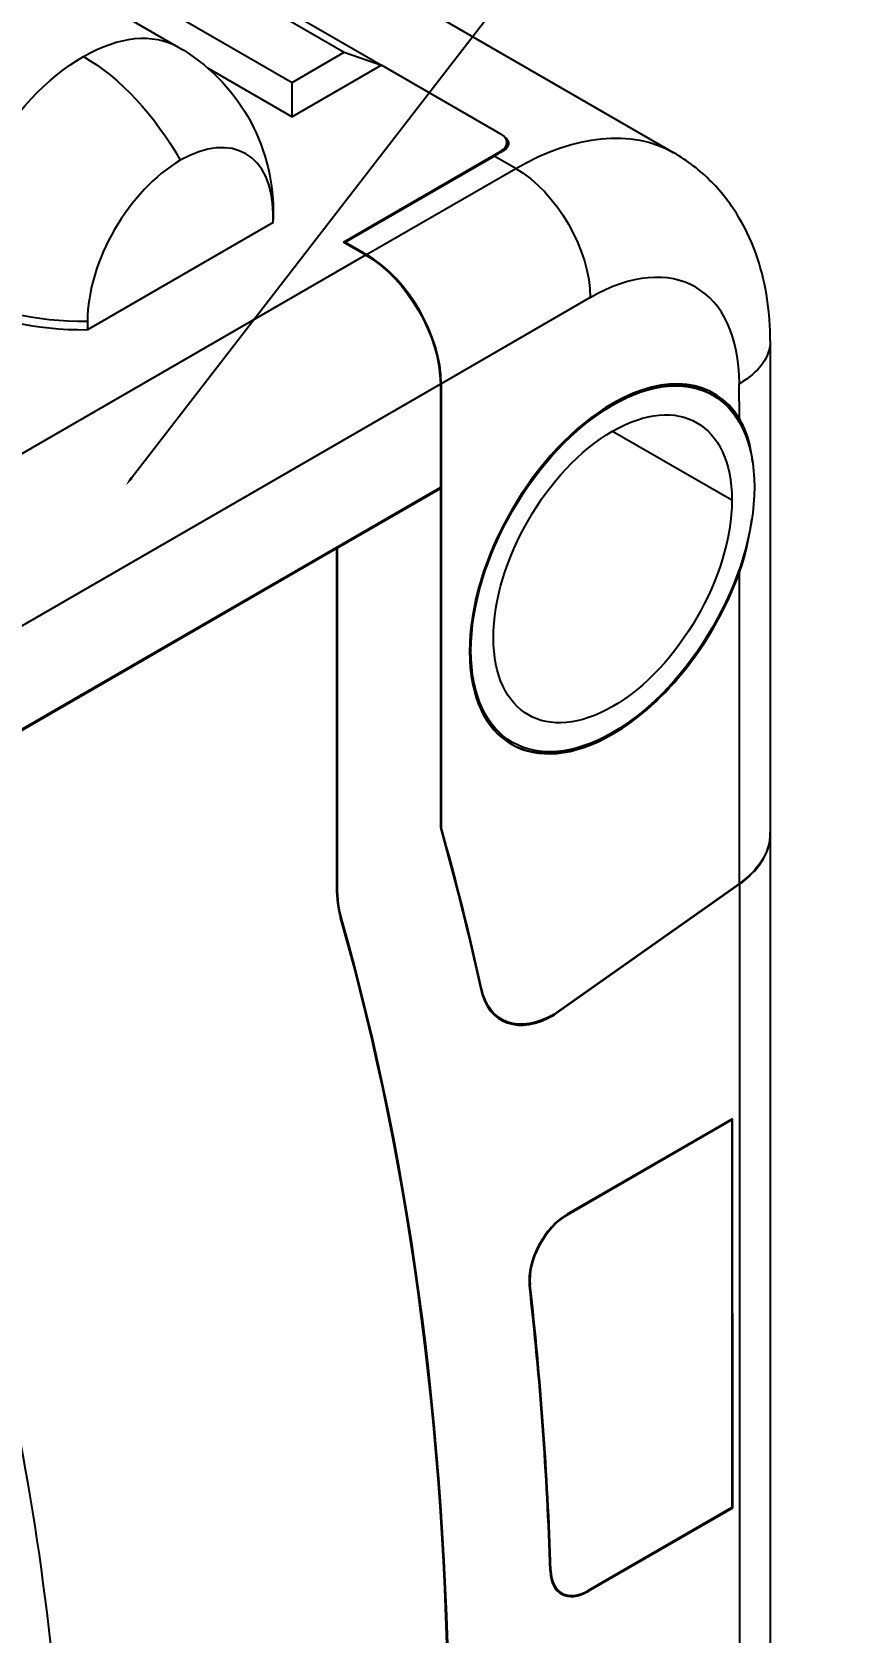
# Model space of a CAD drawing. Header units: millimetres. Extents: x -383313 to -161684, y -117025 to 99224.
# Drawn here: x -325981.44 to -325966.06, y 28518.12 to 28548.48 of the extents above; entities that cross this region are included whole.
import ezdxf
from ezdxf import colors
from ezdxf.entities.mleader import LeaderData, LeaderLine
from ezdxf.math import Vec2, Vec3

# ---------------------------------------------------------------- set-up
doc = ezdxf.new("R2010")
doc.units = ezdxf.units.MM
doc.header["$MEASUREMENT"] = 0
doc.layers.add('PV-2BB', color=7, linetype='Continuous')

# ---------------------------------------------------------------- blocks, each defined once
blk = doc.blocks.new('*U231')
at = {"layer": 'PV-2BB'}
for p, q in [((1332.856, 69.063, 1401.918), (1334.189, 66.396, 1400.585)), ((1325.649, 68.83, 1394.479), (1334.643, 64.333, 1398.976)), ((1333.349, 68.43, 1401.779), (1334.816, 65.496, 1400.312)), ((1334.237, 68.396, 1402.634), (1337.104, 62.663, 1399.767)), ((1333.816, 68.196, 1402.012), (1335.283, 65.263, 1400.546)), ((1334.016, 67.896, 1401.912), (1335.483, 64.963, 1400.446)), ((1334.643, 63.333, 1397.976), (1325.649, 67.83, 1393.479)), ((1324.913, 67.593, 1392.506), (1333.313, 63.393, 1396.706)), ((1334.243, 62.933, 1397.176), (1324.916, 67.596, 1392.512)), ((1334.305, 66.119, 1400.424), (1334.683, 65.363, 1400.046)), ((1332.519, 65.945, 1398.464), (1332.486, 65.911, 1398.397)), ((1334.146, 65.081, 1399.227), (1332.486, 65.911, 1398.397)), ((1334.683, 65.363, 1400.046), (1334.816, 65.496, 1400.312)), ((1334.816, 65.496, 1400.312), (1335.283, 65.263, 1400.546)), ((1335.483, 64.963, 1400.446), (1334.683, 65.363, 1400.046)), ((1334.189, 65.123, 1399.312), (1334.156, 65.09, 1399.246)), ((1335.283, 65.263, 1400.546), (1335.483, 64.963, 1400.446)), ((1334.146, 65.081, 1399.227), (1334.179, 65.115, 1399.294)), ((1336.016, 63.896, 1399.912), (1335.483, 64.963, 1400.446)), ((1334.543, 64.533, 1399.076), (1334.643, 64.333, 1398.976)), ((1334.543, 64.533, 1399.076), (1335.949, 63.83, 1399.779)), ((1334.549, 64.52, 1399.069), (1334.553, 64.523, 1399.076)), ((1334.553, 64.523, 1399.076), (1335.886, 63.856, 1399.742)), ((1334.553, 64.523, 1399.076), (1334.649, 64.33, 1398.979)), ((1334.649, 64.33, 1398.979), (1335.983, 63.663, 1399.646)), ((1335.983, 63.663, 1399.646), (1335.886, 63.856, 1399.742)), ((1335.949, 63.83, 1399.779), (1335.946, 63.826, 1399.771)), ((1336.024, 63.821, 1399.846), (1336.005, 63.802, 1399.807)), ((1332, 62.08, 1394.08), (1333.313, 63.393, 1396.706)), ((1332.006, 62.077, 1394.083), (1333.319, 63.39, 1396.709)), ((1334.649, 63.33, 1397.979), (1332.933, 61.613, 1394.547)), ((1333.313, 63.393, 1396.706), (1333.309, 63.4, 1396.709)), ((1333.316, 63.396, 1396.712), (1333.319, 63.39, 1396.709)), ((1333.319, 63.39, 1396.709), (1334.239, 62.93, 1397.169)), ((1334.643, 63.333, 1397.976), (1334.243, 62.933, 1397.176)), ((1335.983, 62.663, 1398.646), (1334.649, 63.33, 1397.979)), ((1334.239, 62.93, 1397.169), (1332.926, 61.616, 1394.542)), ((1334.236, 62.936, 1397.172), (1334.239, 62.93, 1397.169)), ((1333.809, 62.11, 1395.919), (1333.816, 62.096, 1395.912)), ((1332.003, 62.083, 1394.087), (1332.006, 62.077, 1394.083)), ((1335.616, 61.996, 1397.612), (1336.149, 60.93, 1397.079)), ((1331.906, 61.929, 1393.835), (1331.909, 61.923, 1393.832)), ((1332.93, 61.62, 1394.55), (1332.933, 61.613, 1394.547)), ((1333.733, 61.476, 1395.209), (1333.739, 61.463, 1395.202)), ((1336.42, 61.476, 1397.896), (1336.426, 61.463, 1397.889)), ((1336.514, 61.194, 1397.707), (1336.649, 61.33, 1397.979)), ((1337.023, 61.289, 1398.312), (1335.123, 59.389, 1394.512)), ((1336.436, 60.938, 1397.374), (1336.429, 60.93, 1397.36)), ((1332.574, 60.726, 1393.3), (1332.578, 60.717, 1393.296)), ((1334.436, 60.836, 1395.272), (1334.443, 60.823, 1395.266)), ((1334.715, 59.395, 1394.11), (1335.919, 60.599, 1396.517)), ((1332.561, 60.531, 1393.092), (1332.595, 60.464, 1393.059)), ((1332.962, 60.134, 1393.096), (1332.965, 60.128, 1393.093)), ((1332.965, 60.128, 1393.093), (1334.712, 59.392, 1394.104)), ((1334.715, 59.395, 1394.11), (1332.968, 60.131, 1393.099)), ((1334.712, 59.392, 1394.104), (1329.254, 53.934, 1383.188)), ((1335.118, 59.384, 1394.502), (1329.595, 53.861, 1383.456)), ((1335.106, 59.373, 1394.479), (1335.108, 59.375, 1394.483)), ((1331.758, 59.244, 1391.003), (1331.755, 59.251, 1391.006)), ((1332.273, 59.273, 1391.546), (1332.276, 59.266, 1391.542)), ((1333.749, 58.53, 1392.279), (1332.276, 59.266, 1391.542)), ((1333.759, 58.53, 1392.289), (1332.28, 59.27, 1391.549)), ((1333.749, 58.53, 1392.279), (1332.249, 57.03, 1389.279)), ((1332.253, 57.023, 1389.276), (1333.759, 58.53, 1392.289)), ((1333.746, 58.536, 1392.282), (1333.749, 58.53, 1392.279)), ((1333.749, 58.53, 1392.279), (1333.753, 58.533, 1392.286)), ((1330.788, 58.006, 1388.794), (1330.792, 57.999, 1388.791)), ((1330.777, 57.839, 1388.616), (1330.774, 57.846, 1388.62)), ((1330.958, 57.676, 1388.633), (1330.961, 57.669, 1388.63)), ((1330.958, 57.676, 1388.633), (1330.964, 57.672, 1388.636)), ((1330.961, 57.669, 1388.63), (1332.253, 57.023, 1389.276)), ((1332.249, 57.03, 1389.279), (1330.964, 57.672, 1388.636)), ((1332.249, 57.03, 1389.279), (1332.253, 57.023, 1389.276))]:
    blk.add_line(p, q, dxfattribs=at)
at = {"layer": 'PV-2BB', "extrusion": (0.57735, 0.57735, -0.57735)}
blk.add_arc((-895.565, 1713.801), 1.8, 120, 180, dxfattribs=at)
for centre, major_axis, ratio, start_param, end_param in [((1332.916, 66.396, 1399.312), (1.273, 0, 1.273), 0.57735, -2.356194, -0.785398), ((1332.916, 66.396, 1399.312), (1.273, 0, 1.273), 0.57735, -0.785398, 0), ((1332.916, 66.396, 1399.312), (0, -1.273, -1.273), 0.57735, -2.356194, -1.549185), ((1334.309, 64, 1398.309), (0, -0.707, -0.707), 0.57735, -2.356194, -0.785398), ((1334.886, 62.856, 1397.742), (2.121, 0, 2.121), 0.57735, -0.785398, -0.748723), ((1335.649, 63.33, 1398.979), (0, -0.707, -0.707), 0.57735, -2.356194, -0.785398), ((1334.983, 62.663, 1397.646), (2.121, 0, 2.121), 0.57735, -0.785398, 0), ((1335.083, 61.463, 1396.546), (1.344, 0, 1.344), 0.57735, -2.356194, 0.785398), ((1335.083, 61.463, 1396.546), (1.131, 0, 1.131), 0.57735, -2.356194, 0.785398), ((1335.083, 61.463, 1396.546), (-1.344, 0, -1.344), 0.57735, -2.356194, 0.785398), ((1332.933, 61.613, 1394.547), (0.99, 0, 0.99), 0.57735, -2.630919, -2.356194), ((1333, 61.58, 1394.58), (1.054, 0, 1.054), 0.57735, -2.630919, -2.356194), ((1335.083, 61.463, 1396.546), (-1.131, 0, -1.131), 0.57735, -2.356194, 0.785398), ((1303.649, 70.83, 1374.479), (-28.277, 0, -28.277), 0.57735, -2.630953, -2.575557), ((1336.316, 61.996, 1398.312), (0.707, -0.707), 0.57735, 0, 0.785398), ((1333.302, 60.464, 1393.766), (-0.707, 0, -0.707), 0.57735, -0.785398, 0.566036), ((1334.382, 60.062, 1394.444), (0.75, -0.661, 0.088), 0.636966, 0.101831, 0.854246)]:
    blk.add_ellipse(centre, major_axis=major_axis, ratio=ratio, start_param=start_param, end_param=end_param, dxfattribs=at)
at = {"layer": 'PV-2BB', "extrusion": (-0.57735, -0.57735, 0.57735)}
for centre, major_axis, ratio, start_param, end_param in [((1332.883, 66.363, 1399.246), (1.273, -1.273), 0.57735, -2.356194, -1.549185), ((1332.916, 66.396, 1399.312), (1.273, -1.273), 0.57735, -2.356194, -1.549185), ((1333.349, 65.53, 1398.879), (-0.88, 0, -0.88), 0.57735, -2.356194, -0.785398), ((1333.349, 65.53, 1398.879), (0.88, 0, 0.88), 0.57735, -0.785398, 0.785398), ((1332.916, 66.396, 1399.312), (1.273, -1.273), 0.57735, -0.021612, 0), ((1332.883, 66.363, 1399.246), (1.273, -1.273), 0.57735, -0.021612, 0), ((1334.316, 63.996, 1398.312), (0, 0.707, 0.707), 0.57735, -2.356194, -0.785398), ((1303.649, 70.83, 1374.479), (23.688, 0, 23.688), 0.57735, -0.785398, -0.436332), ((1335.883, 63.963, 1399.846), (0.141, -0.141), 0.57735, -0.785398, 0.785398), ((1335.316, 61.996, 1397.312), (1.414, 0, 1.414), 0.57735, -0.785398, 0.785398), ((1335.083, 61.463, 1396.546), (-1.358, 0, -1.358), 0.57735, -2.356194, 0.785398), ((1335.076, 61.476, 1396.552), (-1.344, 0, -1.344), 0.57735, -0.780149, 0), ((1335.076, 61.476, 1396.552), (1.344, 0, 1.344), 0.57735, 0, 0.780149), ((1335.083, 61.463, 1396.546), (1.358, 0, 1.358), 0.57735, -0.301992, 0.785398), ((1303.649, 70.83, 1374.479), (27.294, 0, 27.294), 0.57735, -1.060123, -0.510674), ((1303.716, 70.796, 1374.512), (27.231, 0, 27.231), 0.57735, -0.785398, -0.510674), ((1303.649, 70.83, 1374.479), (28.284, 0, 28.284), 0.57735, -0.566036, -0.510674), ((1335.076, 61.476, 1396.552), (-1.358, 0, -1.358), 0.57735, 0.007366, 0.785398), ((1335.076, 61.476, 1396.552), (1.358, 0, 1.358), 0.57735, -0.637352, -0.007366), ((1335.076, 61.476, 1396.552), (1.358, 0, 1.358), 0.57735, -2.356194, -2.350972), ((1335.083, 61.463, 1396.546), (1.358, 0, 1.358), 0.57735, -2.356194, -1.268805), ((1333.302, 60.464, 1393.766), (-0.714, 0, -0.714), 0.57735, -0.566036, 0.785947), ((1334.378, 60.059, 1394.437), (0.75, -0.661, 0.088), 0.636966, -0.854246, -0.101831), ((1334.404, 60.084, 1394.488), (0.707, -0.707), 0.57735, -0.032982, -0.018462), ((1303.649, 70.83, 1374.479), (28.277, 0, 28.277), 0.57735, -0.748353, -0.661626), ((1303.646, 70.836, 1374.482), (28.284, 0, 28.284), 0.57735, -0.748353, -0.661626), ((1303.649, 70.83, 1374.479), (28.284, 0, 28.284), 0.57735, -0.748353, -0.661626), ((1332.11, 59.1, 1391.209), (-0.361, 0, -0.361), 0.57735, -2.356194, -0.661626), ((1332.106, 59.106, 1391.212), (-0.354, 0, -0.354), 0.57735, -0.775448, -0.661626), ((1332.11, 59.1, 1391.209), (-0.354, 0, -0.354), 0.57735, -2.356194, -0.661626), ((1331.131, 57.839, 1388.97), (-0.361, 0, -0.361), 0.57735, -0.748353, 0.785398), ((1331.131, 57.839, 1388.97), (-0.354, 0, -0.354), 0.57735, -0.748353, 0.785398), ((1331.128, 57.846, 1388.973), (-0.354, 0, -0.354), 0.57735, -0.748353, 0), ((1331.128, 57.846, 1388.973), (-0.361, 0, -0.361), 0.57735, 0.013865, 0.785398)]:
    blk.add_ellipse(centre, major_axis=major_axis, ratio=ratio, start_param=start_param, end_param=end_param, dxfattribs=at)
at = {"layer": 'PV-2BB'}
for points, knots in [([(1336.03, 63.861, 1399.891), (1336.033, 63.852, 1399.885), (1336.036, 63.843, 1399.879), (1336.038, 63.823, 1399.861), (1336.036, 63.813, 1399.849), (1336.025, 63.803, 1399.828), (1336.016, 63.8, 1399.816), (1335.991, 63.804, 1399.795), (1335.975, 63.81, 1399.785), (1335.959, 63.819, 1399.778)], [-0.05727375, -0.05727375, -0.05727375, -0.05727375, -0.05277285, -0.05277285, -0.04523624, -0.04523624, -0.03768758, -0.03768758, -0.03013892, -0.03013892, -0.03013892, -0.03013892]), ([(1337.023, 61.289, 1398.312), (1337.077, 61.343, 1398.419), (1337.124, 61.402, 1398.526), (1337.203, 61.537, 1398.74), (1337.235, 61.611, 1398.846), (1337.279, 61.778, 1399.057), (1337.291, 61.87, 1399.161), (1337.289, 62.072, 1399.361), (1337.274, 62.183, 1399.456), (1337.213, 62.416, 1399.629), (1337.166, 62.54, 1399.705), (1337.104, 62.663, 1399.767)], [3.1415927, 3.1415927, 3.1415927, 3.1415927, 3.2986723, 3.2986723, 3.4557519, 3.4557519, 3.6128316, 3.6128316, 3.7699112, 3.7699112, 3.9269908, 3.9269908, 3.9269908, 3.9269908]), ([(1336.436, 60.938, 1397.374), (1336.469, 60.986, 1397.454), (1336.493, 61.037, 1397.53), (1336.512, 61.125, 1397.637), (1336.515, 61.159, 1397.673), (1336.514, 61.194, 1397.707)], [0.02776074, 0.02776074, 0.02776074, 0.02776074, 0.06640779, 0.06640779, 0.08875154, 0.08875154, 0.08875154, 0.08875154]), ([(1335.919, 60.599, 1396.517), (1335.975, 60.612, 1396.587), (1336.028, 60.63, 1396.658), (1336.125, 60.673, 1396.798), (1336.169, 60.697, 1396.866), (1336.21, 60.723, 1396.933)], [-0.90060816, -0.90060816, -0.90060816, -0.90060816, -0.8740277, -0.8740277, -0.84830231, -0.84830231, -0.84830231, -0.84830231]), ([(1335.108, 59.375, 1394.483), (1335.112, 59.378, 1394.489), (1335.115, 59.381, 1394.496), (1335.119, 59.385, 1394.504), (1335.12, 59.386, 1394.505), (1335.121, 59.387, 1394.507)], [0.440340209, 0.440340209, 0.440340209, 0.440340209, 0.442718491, 0.442718491, 0.443368834, 0.443368834, 0.443368834, 0.443368834])]:
    blk.add_open_spline(points, degree=3, knots=knots, dxfattribs=at)
blk.add_open_spline([(1335.123, 59.389, 1394.512), (1335.118, 59.383, 1394.501), (1335.112, 59.378, 1394.49), (1335.106, 59.373, 1394.479)], degree=3, dxfattribs=at)

msp = doc.modelspace()

# ---------------------------------------------------------------- block references
at = {"layer": 'PV-2BB', "extrusion": (0, 0.816497, 0.57735), "xscale": 2, "yscale": 2, "zscale": 2, "rotation": 225}
msp.add_blockref('*U231', (327771.59897, -14501.58074, 20508.33216), dxfattribs=at)

# ---------------------------------------------------------------- leaders
at = {"ltscale": 100}
ml = msp.add_multileader_mtext('Standard', dxfattribs=at)
ml.set_content('Bl-13.3', color=256)
ml.set_leader_properties()
ml.build(insert=Vec2(0, 0))
ml.multileader.update_dxf_attribs({"text_right_attachment_type": 6, "dogleg_length": 0.36, "arrow_head_size": 0.18})
ctx = ml.context
ctx.base_point, ctx.char_height, ctx.arrow_head_size, ctx.landing_gap_size, ctx.plane_origin = Vec3(-325828.85042, 28679.35027), 80, 0.18, 0.09, Vec3(-327100.03323, 28054.88238)
ctx.right_attachment = 6
notes = []
notes.append((ctx, [(0, (1, 1, 0), (-325871.88998, 28679.35027), (1, 0), 43.03956, [(0, [(-325979.66466, 28539.88154)], 0, [])])]))
ctx.mtext.insert, ctx.mtext.flow_direction = Vec3(-325828.76042, 28719.35027), 5
for ctx, leaders in notes:
    for number, flags, end, landing, length, lines in leaders:
        leader = LeaderData()
        leader.index, (leader.has_last_leader_line, leader.has_dogleg_vector, leader.attachment_direction) = number, flags
        leader.last_leader_point, leader.dogleg_vector, leader.dogleg_length = Vec3(end), Vec3(landing), length
        for number, points, colour, breaks in lines:
            line = LeaderLine()
            line.index, line.vertices, line.color, line.breaks = number, Vec3.list(points), colors.encode_raw_color(colour), breaks
            leader.lines.append(line)
        ctx.leaders.append(leader)

doc.saveas('drawing.dxf')
